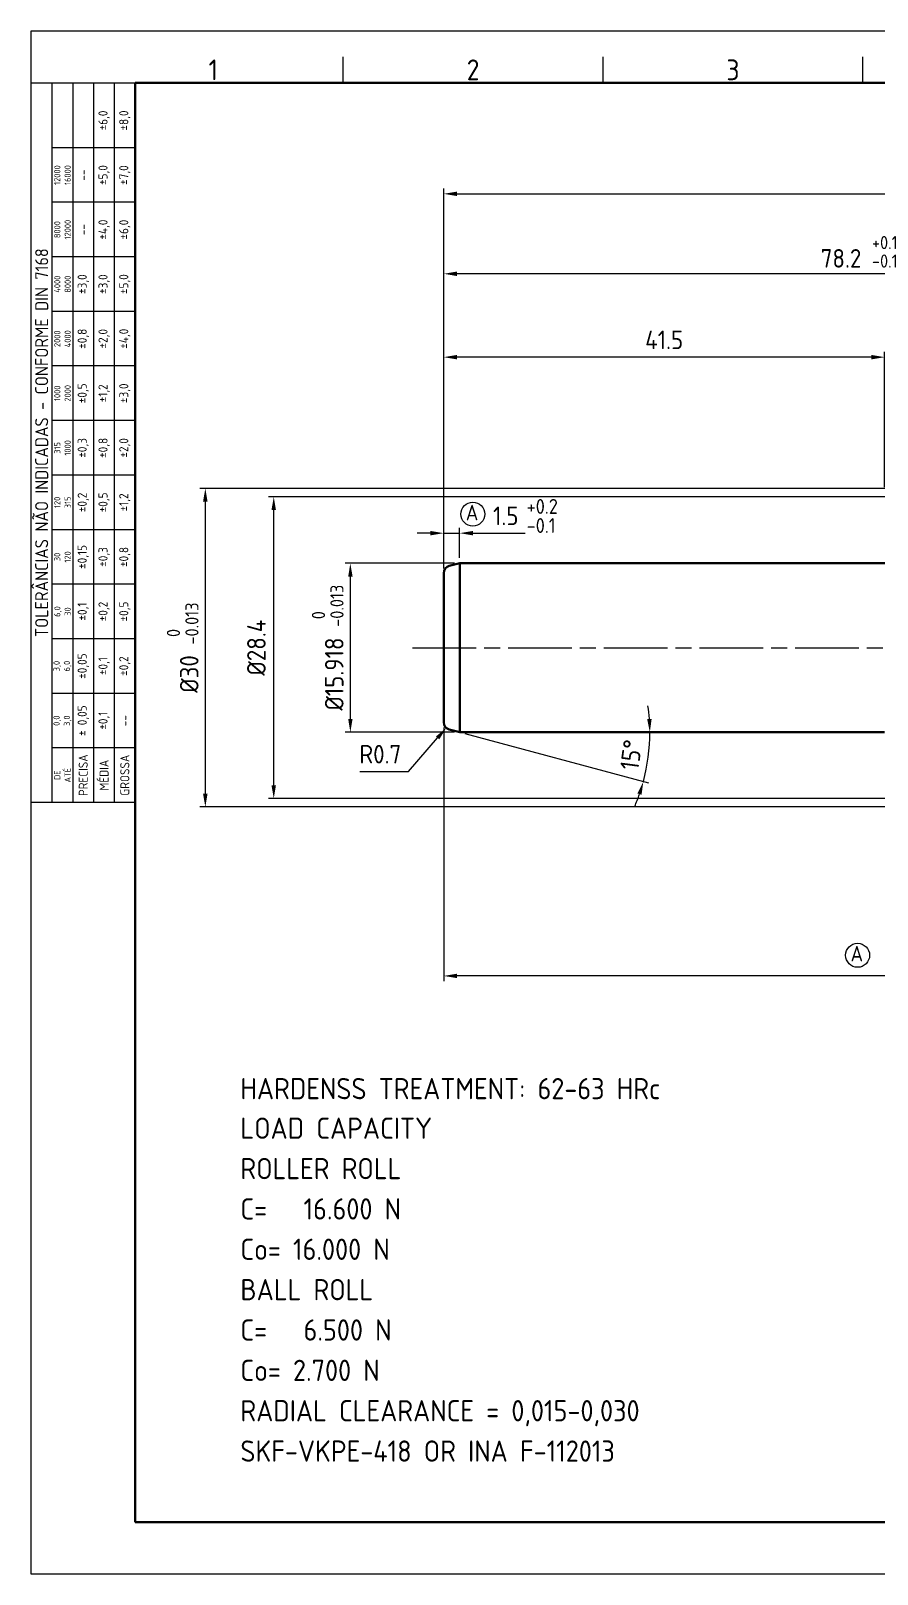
# Model space of a CAD drawing. Extents: x 0 to 205, y 0 to 145.
# Drawn here: x 0 to 79.6, y 0 to 145.3 of the extents above; entities that cross this region are included whole.
import ezdxf
from ezdxf.enums import TextEntityAlignment as Align

# ---------------------------------------------------------------- set-up
doc = ezdxf.new("R2010")
doc.units = 0
doc.header["$LTSCALE"] = 0.5
doc.linetypes.add('AM_ISO08W050', pattern=[18, 12, -1.5, 3, -1.5])
doc.layers.get('0').update_dxf_attribs({"linetype": 'CONTINUOUS'})
doc.layers.get('Defpoints').update_dxf_attribs({"linetype": 'CONTINUOUS'})
for name, color, linetype, lineweight in [('AM_0', 7, 'CONTINUOUS', 50), ('AM_5', 3, 'CONTINUOUS', 25), ('AM_7', 4, 'AM_ISO08W050', 25), ('AM_8', 1, 'CONTINUOUS', 25), ('AM_BOR', 7, 'CONTINUOUS', 50)]:
    doc.layers.add(name, color=color, linetype=linetype, lineweight=lineweight)
doc.styles.add('ACISOTS', font='isocp.shx', dxfattribs={"height": 1})
doc.styles.get("Standard").update_dxf_attribs({"font": 'ISOCP.SHX'})
doc.dimstyles.new('AM_ISO', dxfattribs={"dimtxt": 3.5, "dimasz": 2.5, "dimexe": 1, "dimexo": 1, "dimgap": 1.5, "dimtad": 1, "dimdsep": 46, "dimtxsty": 'Standard', "dimcen": 0, "dimclrd": 256, "dimclre": 256, "dimclrt": 2, "dimadec": 0, "dimazin": 2, "dimtp": 0.1, "dimtm": 0.1, "dimtfac": 0.71, "dimtdec": 3, "dimtmove": 0, "dimatfit": 3, "dimfxl": 1, "dimlwd": -1, "dimlwe": -1, "dimarcsym": 0})
doc.dimstyles.new('AM_ISO$4', dxfattribs={"dimtxt": 3.5, "dimasz": 2.5, "dimexe": 1, "dimexo": 1, "dimgap": 1.5, "dimtad": 1, "dimtoh": 1, "dimdsep": 46, "dimtxsty": 'Standard', "dimcen": 0, "dimclrd": 256, "dimclre": 256, "dimclrt": 2, "dimadec": 0, "dimazin": 2, "dimtp": 0.1, "dimtm": 0.1, "dimtfac": 0.71, "dimtofl": 0, "dimtmove": 0, "dimatfit": 3, "dimfxl": 1, "dimlwd": -1, "dimlwe": -1, "dimarcsym": 0})

# ---------------------------------------------------------------- blocks, each defined once
blk = doc.blocks.new('A3 ZTL')
for p, q in [((19.57, 280.82), (19.57, 9.78)), ((401.17, 280.82), (19.57, 280.82)), ((19.57, 9.78), (401.17, 9.78))]:
    blk.add_line(p, q)
at = {"layer": 'AM_BOR', "color": 135, "lineweight": 25}
for p, q in [((0, 0), (0, 290.61)), ((0, 290.61), (410.96, 290.61)), ((58.71, 280.82), (58.71, 285.71)), ((107.63, 280.82), (107.63, 285.71)), ((156.56, 280.82), (156.56, 285.71)), ((3.91, 145.3), (3.91, 280.82)), ((7.83, 280.82), (7.83, 145.3)), ((11.74, 280.82), (11.74, 145.3)), ((15.66, 145.3), (15.66, 280.82)), ((19.57, 268.59), (3.91, 268.59)), ((19.57, 258.32), (3.91, 258.32)), ((19.57, 248.04), (3.91, 248.04)), ((19.57, 237.77), (3.91, 237.77)), ((19.57, 227.5), (3.91, 227.5)), ((19.57, 217.22), (3.91, 217.22)), ((19.57, 206.95), (3.91, 206.95)), ((19.57, 196.67), (3.91, 196.67)), ((19.57, 186.4), (3.91, 186.4)), ((19.57, 176.13), (3.91, 176.13)), ((19.57, 165.85), (3.91, 165.85)), ((19.57, 155.58), (3.91, 155.58)), ((410.96, 0), (0, 0))]:
    blk.add_line(p, q, dxfattribs=at)
blk.add_lwpolyline([(19.57, 145.3), (0, 145.3), (0, 280.82), (19.57, 280.82)], close=True, dxfattribs=at)
at = {"layer": 'AM_BOR', "color": 135, "lineweight": 25, "style": 'ACISOTS'}
for s, p in [('1', (34.25, 283.27)), ('2', (83.17, 283.27)), ('3', (132.09, 283.27))]:
    blk.add_text(s, height=3.91, dxfattribs=at).set_placement(p, align=Align.MIDDLE)
at = {"layer": 'AM_BOR', "color": 135, "lineweight": 25, "attachment_point": 5, "rotation": 90}
for s, insert, char_height, width in [('±6,0', (13.7, 273.73), 1.712, 10.274), ('±8,0', (17.61, 273.73), 1.712, 10.274), ('12000\\P16000', (5.87, 263.45), 1.174, 10.274), ('±5,0', (13.7, 263.45), 1.712, 10.274), ('±7,0', (17.61, 263.45), 1.712, 10.274), ('--', (9.78, 263.45), 1.712, 10.274), ('8000\\P12000', (5.87, 253.18), 1.174, 10.274), ('--', (9.78, 253.18), 1.712, 10.274), ('±4,0', (13.7, 253.18), 1.712, 10.274), ('±6,0', (17.61, 253.18), 1.712, 10.274), ('{\\Fisocp.shx|c0;TOLERÂNCIAS NÃO INDICADAS - CONFORME DIN 7168}', (1.96, 213.06), 2.4462, 135.5186), ('4000\\P8000', (5.87, 242.91), 1.174, 10.274), ('±3,0', (9.78, 242.91), 1.712, 10.274), ('±3,0', (13.7, 242.91), 1.712, 10.274), ('±5,0', (17.61, 242.91), 1.712, 10.274), ('2000\\P4000', (5.87, 232.63), 1.174, 10.274), ('±0,8', (9.78, 232.63), 1.712, 10.274), ('±2,0', (13.7, 232.63), 1.712, 10.274), ('±4,0', (17.61, 232.63), 1.712, 10.274), ('±0,5', (9.78, 222.36), 1.712, 10.274), ('±1,2', (13.7, 222.36), 1.712, 10.274), ('±3,0', (17.61, 222.36), 1.712, 10.274), ('1000\\P2000', (5.87, 222.36), 1.174, 10.274), ('315\\P1000', (5.87, 212.08), 1.174, 10.274), ('±0,3', (9.78, 212.08), 1.712, 10.274), ('±0,8', (13.7, 212.08), 1.712, 10.274), ('±2,0', (17.61, 212.08), 1.712, 10.274), ('±0,2', (9.78, 201.81), 1.712, 10.274), ('±0,5', (13.7, 201.81), 1.712, 10.274), ('120\\P315', (5.87, 201.81), 1.174, 10.274), ('±1,2', (17.61, 201.81), 1.712, 10.274), ('30\\P120', (5.87, 191.54), 1.174, 10.274), ('±0,15', (9.78, 191.54), 1.712, 10.274), ('±0,3', (13.7, 191.54), 1.712, 10.274), ('±0,8', (17.61, 191.54), 1.712, 10.274), ('6,0\\P30', (5.87, 181.26), 1.174, 10.274), ('±0,1', (9.78, 181.26), 1.712, 10.274), ('±0,2', (13.7, 181.26), 1.712, 10.274), ('±0,5', (17.61, 181.26), 1.712, 10.274), ('3,0\\P6,0', (5.87, 170.99), 1.174, 10.274), ('±0,05', (9.78, 170.99), 1.712, 10.274), ('±0,1', (13.7, 170.99), 1.712, 10.274), ('±0,2', (17.61, 170.99), 1.712, 10.274), ('± 0,05', (9.78, 160.71), 1.712, 10.274), ('0,0\\P3,0', (5.87, 160.71), 1.174, 10.274), ('\\pt4.69206;±0,1', (13.7, 160.71), 1.7123, 10.274), ('--', (17.61, 160.71), 1.712, 10.274), ('PRECISA', (9.78, 150.44), 1.712, 10.274), ('GROSSA', (17.61, 150.44), 1.712, 10.274), ('{\\Fisocp.shx|c0;DE\\PATÉ}', (5.87, 150.44), 1.1742, 10.274), ('MÉDIA', (13.7, 150.44), 1.712, 10.274)]:
    blk.add_mtext(s, dxfattribs=dict(at, insert=insert, char_height=char_height, width=width))
blk = doc.blocks.new('*D22')
at = {"layer": 'AM_5', "transparency": 16777216}
for p, q in [((38.82, 94.67), (38.82, 115.08)), ((80.32, 102.33), (80.32, 115.08)), ((79.07, 114.58), (40.07, 114.58))]:
    blk.add_line(p, q, dxfattribs=at)
for points in [[(40.07, 114.79), (40.07, 114.37), (38.82, 114.58)], [(79.07, 114.79), (79.07, 114.37), (80.32, 114.58)]]:
    blk.add_solid(points, dxfattribs=at)
at = {"layer": 'Defpoints', "color": 0, "transparency": 16777216}
for p in [(38.82, 114.58), (80.32, 101.83), (38.82, 94.17)]:
    blk.add_point(p, dxfattribs=at)
at = {"layer": 'AM_5', "color": 3, "transparency": 16777216, "insert": (59.57, 116.21), "char_height": 1.75, "attachment_point": 5}
blk.add_mtext('41.5', dxfattribs=at)
blk = doc.blocks.new('*D23')
at = {"layer": 'AM_5', "transparency": 16777216}
for p, q in [((38.82, 94.75), (38.82, 130.46)), ((40.07, 129.96), (146.62, 129.96)), ((147.87, 94.21), (147.87, 130.46))]:
    blk.add_line(p, q, dxfattribs=at)
for points in [[(40.07, 130.17), (40.07, 129.75), (38.82, 129.96)], [(146.62, 130.17), (146.62, 129.75), (147.87, 129.96)]]:
    blk.add_solid(points, dxfattribs=at)
at = {"layer": 'Defpoints', "color": 0, "transparency": 16777216}
for p in [(147.87, 129.96), (38.82, 94.25), (147.87, 93.71)]:
    blk.add_point(p, dxfattribs=at)
at = {"layer": 'AM_5', "color": 3, "transparency": 16777216, "insert": (85.36, 132.04), "char_height": 1.75, "attachment_point": 5}
blk.add_mtext('109.05 {}{\\H0.71x;\\C3;\\S+0.1^ -0.1;}', dxfattribs=at)
blk = doc.blocks.new('*D24')
at = {"layer": 'AM_5', "transparency": 16777216}
for p, q in [((39.82, 95.18), (29.53, 95.18)), ((30.03, 93.93), (30.03, 80.52)), ((39.82, 79.27), (29.53, 79.27))]:
    blk.add_line(p, q, dxfattribs=at)
for points in [[(29.83, 93.93), (30.24, 93.93), (30.03, 95.18)], [(29.83, 80.52), (30.24, 80.52), (30.03, 79.27)]]:
    blk.add_solid(points, dxfattribs=at)
at = {"layer": 'Defpoints', "color": 0, "transparency": 16777216}
for p in [(40.32, 95.18), (30.03, 79.27), (40.32, 79.27)]:
    blk.add_point(p, dxfattribs=at)
at = {"layer": 'AM_5', "color": 3, "transparency": 16777216, "insert": (27.9, 87.23), "char_height": 1.75, "attachment_point": 5, "rotation": 90}
blk.add_mtext('%%c15.918 {}{\\H0.71x;\\C3;\\S 0^ -0.013;}', dxfattribs=at)
blk = doc.blocks.new('*D25')
at = {"layer": 'AM_5', "transparency": 16777216}
for p, q in [((81.62, 102.23), (15.88, 102.23)), ((16.38, 100.98), (16.38, 73.48)), ((81.62, 72.23), (15.88, 72.23))]:
    blk.add_line(p, q, dxfattribs=at)
for points in [[(16.17, 100.98), (16.59, 100.98), (16.38, 102.23)], [(16.17, 73.48), (16.59, 73.48), (16.38, 72.23)]]:
    blk.add_solid(points, dxfattribs=at)
at = {"layer": 'Defpoints', "color": 0, "transparency": 16777216}
for p in [(82.12, 102.23), (16.38, 72.23), (82.12, 72.23)]:
    blk.add_point(p, dxfattribs=at)
at = {"layer": 'AM_5', "color": 3, "transparency": 16777216, "insert": (14.25, 87.23), "char_height": 1.75, "attachment_point": 5, "rotation": 90}
blk.add_mtext('%%c30 {}{\\H0.71x;\\C3;\\S 0^ -0.013;}', dxfattribs=at)
blk = doc.blocks.new('*D28')
at = {"layer": 'AM_5', "transparency": 16777216}
for p, q in [((38.82, 94.75), (38.82, 122.93)), ((115.77, 122.43), (40.07, 122.43)), ((117.02, 95.68), (117.02, 122.93))]:
    blk.add_line(p, q, dxfattribs=at)
for points in [[(40.07, 122.64), (40.07, 122.22), (38.82, 122.43)], [(115.77, 122.64), (115.77, 122.22), (117.02, 122.43)]]:
    blk.add_solid(points, dxfattribs=at)
at = {"layer": 'Defpoints', "color": 0, "transparency": 16777216}
for p in [(38.82, 122.43), (117.02, 95.18), (38.82, 94.25)]:
    blk.add_point(p, dxfattribs=at)
at = {"layer": 'AM_5', "color": 3, "transparency": 16777216, "insert": (77.92, 124.5), "char_height": 1.75, "attachment_point": 5}
blk.add_mtext('78.2 {}{\\H0.71x;\\C3;\\S+0.1^ -0.1;}', dxfattribs=at)
blk = doc.blocks.new('*D29')
at = {"layer": 'AM_5', "transparency": 16777216}
for p, q in [((38.82, 79.71), (38.82, 55.82)), ((125.62, 65.04), (125.62, 55.82)), ((124.37, 56.32), (40.07, 56.32))]:
    blk.add_line(p, q, dxfattribs=at)
for points in [[(40.07, 56.53), (40.07, 56.12), (38.82, 56.32)], [(124.37, 56.53), (124.37, 56.12), (125.62, 56.32)]]:
    blk.add_solid(points, dxfattribs=at)
at = {"layer": 'Defpoints', "color": 0, "transparency": 16777216}
for p in [(38.82, 80.21), (125.62, 65.54), (38.82, 56.32)]:
    blk.add_point(p, dxfattribs=at)
at = {"layer": 'AM_5', "color": 3, "transparency": 16777216, "insert": (82.22, 57.95), "char_height": 1.75, "attachment_point": 5}
blk.add_mtext('86.8', dxfattribs=at)
blk = doc.blocks.new('*D36')
at = {"layer": 'AM_5', "transparency": 16777216}
for p, q in [((91.82, 101.43), (22.32, 101.43)), ((22.82, 74.28), (22.82, 100.18)), ((91.82, 73.03), (22.32, 73.03))]:
    blk.add_line(p, q, dxfattribs=at)
for points in [[(22.61, 100.18), (23.03, 100.18), (22.82, 101.43)], [(22.61, 74.28), (23.03, 74.28), (22.82, 73.03)]]:
    blk.add_solid(points, dxfattribs=at)
at = {"layer": 'Defpoints', "color": 0, "transparency": 16777216}
for p in [(22.82, 101.43), (92.32, 101.43), (92.32, 73.03)]:
    blk.add_point(p, dxfattribs=at)
at = {"layer": 'AM_5', "color": 3, "transparency": 16777216, "insert": (21.19, 87.23), "char_height": 1.75, "attachment_point": 5, "rotation": 90}
blk.add_mtext('%%c28.4', dxfattribs=at)
blk = doc.blocks.new('*D37')
at = {"layer": 'AM_5', "transparency": 16777216}
blk.add_line((40.8, 79.14), (58.09, 74.5), dxfattribs=at)
for start, end in [(4.0021, 8.0042), (345, 0), (336.9958, 340.9979)]:
    blk.add_arc((40.32, 79.27), 17.9, start, end, dxfattribs=at)
for points in [[(58.39, 80.52), (57.97, 80.51), (58.22, 79.27)], [(57.05, 73.5), (57.44, 73.38), (57.61, 74.63)]]:
    blk.add_solid(points, dxfattribs=at)
at = {"layer": 'Defpoints', "color": 0, "transparency": 16777216}
for p in [(39.34, 79.53), (40.32, 79.27), (40.32, 79.27), (80.32, 79.27), (57.95, 76.16)]:
    blk.add_point(p, dxfattribs=at)
at = {"layer": 'AM_5', "color": 3, "transparency": 16777216, "insert": (56.46, 77.14), "char_height": 1.75, "attachment_point": 5, "rotation": 82.5}
blk.add_mtext('15°', dxfattribs=at)
blk = doc.blocks.new('*D38')
at = {"layer": 'AM_5', "transparency": 16777216}
for p, q in [((35.52, 75.58), (38.25, 78.73)), ((30.92, 75.58), (35.52, 75.58))]:
    blk.add_line(p, q, dxfattribs=at)
blk.add_solid([(38.09, 78.87), (38.4, 78.59), (39.06, 79.68)], dxfattribs=at)
at = {"layer": 'Defpoints', "color": 0, "transparency": 16777216}
for p in [(39.52, 80.21), (39.06, 79.68)]:
    blk.add_point(p, dxfattribs=at)
at = {"layer": 'AM_5', "color": 3, "transparency": 16777216, "insert": (32.85, 77.2), "char_height": 1.75, "attachment_point": 5}
blk.add_mtext('R0.7', dxfattribs=at)
blk = doc.blocks.new('*D42')
at = {"layer": 'AM_5', "transparency": 16777216}
for p, q in [((37.57, 98.01), (36.32, 98.01)), ((38.82, 94.75), (38.82, 98.51)), ((38.82, 98.01), (40.32, 98.01)), ((40.32, 95.68), (40.32, 98.51)), ((41.57, 98.01), (46.49, 98.01))]:
    blk.add_line(p, q, dxfattribs=at)
for points in [[(37.57, 98.22), (37.57, 97.8), (38.82, 98.01)], [(41.57, 98.22), (41.57, 97.8), (40.32, 98.01)]]:
    blk.add_solid(points, dxfattribs=at)
at = {"layer": 'Defpoints', "color": 0, "transparency": 16777216}
for p in [(40.32, 98.01), (40.32, 95.18), (38.82, 94.25)]:
    blk.add_point(p, dxfattribs=at)
at = {"layer": 'AM_5', "color": 3, "transparency": 16777216, "insert": (44.66, 99.64), "char_height": 1.75, "attachment_point": 5}
blk.add_mtext('1.5', dxfattribs=at)

msp = doc.modelspace()

# ---------------------------------------------------------------- linework, layer by layer
at = {"layer": 'AM_0'}
for p, q in [((40.3215, 95.1845), (39.3403, 94.9215)), ((40.3215, 95.1845), (104.1224, 95.1845)), ((40.3215, 95.1845), (40.3215, 79.2665)), ((38.8215, 80.2055), (38.8215, 94.2454)), ((40.3215, 79.2665), (39.3403, 79.5294)), ((80.3215, 79.2665), (40.3215, 79.2665))]:
    msp.add_line(p, q, dxfattribs=at)
for centre, start, end in [((39.5215, 94.2454), 105, 180), ((39.5215, 80.2055), 180, 255)]:
    msp.add_arc(centre, 0.7, start, end, dxfattribs=at)
at = {"layer": 'AM_5', "lineweight": 25}
for centre in [(41.562, 99.8045), (77.7778, 58.2651)]:
    msp.add_circle(centre, 1.128, dxfattribs=at)
at = {"layer": 'AM_7'}
msp.add_line((35.8869, 87.2255), (102.8331, 87.2255), dxfattribs=at)

# ---------------------------------------------------------------- block references
at = {"layer": 'AM_0', "lineweight": 0, "xscale": 0.5, "yscale": 0.5, "zscale": 0.5}
msp.add_blockref('A3 ZTL', (0, 0), dxfattribs=at)

# ---------------------------------------------------------------- texts
at = {"layer": 'AM_5', "char_height": 1.4, "attachment_point": 1}
for s, insert in [('+0.2', (46.6211, 101.2271)), ('-0.1', (46.6211, 99.4288))]:
    msp.add_mtext_dynamic_manual_height_columns(s, width=5.48831, gutter_width=10, heights=[0], dxfattribs=dict(at, insert=insert))
at = {"layer": 'AM_8', "color": 135}
for p in [(40.8955, 99.222), (77.1113, 57.6826)]:
    msp.add_text('A', height=1.4625, dxfattribs=at).set_placement(p)
at = {"layer": 'AM_8'}
for s, p in [('HARDENSS TREATMENT: 62-63 HRc', (19.6817, 44.7108)), ('LOAD CAPACITY', (19.6817, 40.9859)), ('ROLLER ROLL', (19.6817, 37.1859)), ('C=   16.600 N', (19.6817, 33.3859)), ('Co= 16.000 N', (19.6817, 29.5859)), ('BALL ROLL', (19.6817, 25.7859)), ('C=   6.500 N ', (19.6817, 21.9859)), ('Co= 2.700 N', (19.6817, 18.1859)), ('RADIAL CLEARANCE = 0,015-0,030', (19.6817, 14.3859)), ('SKF-VKPE-418 OR INA F-112013', (19.6817, 10.5859))]:
    msp.add_text(s, height=2, dxfattribs=at).set_placement(p)

# ---------------------------------------------------------------- dimensions: what is measured, and where the dimension line sits
at = {"layer": 'AM_5'}
dim = msp.add_linear_dim(base=(147.8715, 129.9619), p1=(38.8215, 94.2454), p2=(147.8715, 93.7055), text='<> {}{\\H0.71x;\\C3;\\S+0.1^ -0.1;}', dimstyle='AM_ISO', override={"dimscale": 0.5, "dimclrt": 3, "dimadec": 2, "dimtp": 0.1, "dimtm": 0.1, "dimtdec": 2}, dxfattribs=at)
dim.commit()
dim.dimension.update_dxf_attribs({"geometry": '*D23', "text_midpoint": (85.3622, 129.9619), "dimtype": 160})
dim = msp.add_linear_dim(base=(38.8215, 122.4283), p1=(117.0215, 95.1845), p2=(38.8215, 94.2454), text='<> {}{\\H0.71x;\\C3;\\S+0.1^ -0.1;}', dimstyle='AM_ISO', override={"dimscale": 0.5, "dimclrt": 3, "dimadec": 2, "dimtp": 0.1, "dimtm": 0.1}, dxfattribs=at)
dim.commit()
dim.dimension.update_dxf_attribs({"geometry": '*D28', "text_midpoint": (77.9215, 124.5046)})
for base, p1, p2, override, picture, middle in [((38.8215, 114.5801), (80.3215, 101.8264), (38.8215, 94.171), {"dimscale": 0.5, "dimclrt": 3, "dimadec": 2, "dimtp": 0, "dimtdec": 2}, '*D22', (59.5715, 116.2051)), ((40.3215, 98.0125), (38.8215, 94.2454), (40.3215, 95.1845), {"dimscale": 0.5, "dimdec": 1, "dimclrt": 3, "dimadec": 2, "dimtp": 0, "dimtm": 0.013}, '*D42', (44.6578, 99.6375))]:
    dim = msp.add_linear_dim(base=base, p1=p1, p2=p2, dimstyle='AM_ISO', override=override, dxfattribs=at)
    dim.commit()
    dim.dimension.update_dxf_attribs({"geometry": picture, "text_midpoint": middle})
for base, p1, p2, text, override, picture, middle in [((16.3794, 72.2255), (82.1215, 102.2255), (82.1215, 72.2255), '%%c<> {}{\\H0.71x;\\C3;\\S 0^ -0.013;}', {"dimscale": 0.5, "dimclrt": 3, "dimadec": 2, "dimtp": 0, "dimtm": 0.013}, '*D25', (14.2467, 87.2255)), ((22.8183, 101.4255), (92.3215, 73.0255), (92.3215, 101.4255), '%%c<>', {"dimscale": 0.5, "dimdec": 1, "dimclrt": 3, "dimadec": 2, "dimtp": 0, "dimtm": 0.013}, '*D36', (21.1931, 87.2255)), ((30.0347, 79.2665), (40.3215, 95.1845), (40.3215, 79.2665), '%%c<> {}{\\H0.71x;\\C3;\\S 0^ -0.013;}', {"dimscale": 0.5, "dimdec": 3, "dimclrt": 3, "dimadec": 2, "dimtp": 0, "dimtm": 0.013}, '*D24', (27.9021, 87.2255))]:
    dim = msp.add_linear_dim(base=base, p1=p1, p2=p2, angle=90, text=text, dimstyle='AM_ISO', override=override, dxfattribs=at)
    dim.commit()
    dim.dimension.update_dxf_attribs({"geometry": picture, "text_midpoint": middle})
dim = msp.add_angular_dim_2l(base=(57.9487, 76.1583), line1=((40.3215, 79.2665), (39.3403, 79.5294)), line2=((80.3215, 79.2665), (40.3215, 79.2665)), dimstyle='AM_ISO', override={"dimscale": 0.5, "dimdec": 1, "dimclrt": 3, "dimadec": 2, "dimtp": 0, "dimtm": 0.013}, dxfattribs=at)
dim.commit()
dim.dimension.update_dxf_attribs({"geometry": '*D37', "text_midpoint": (56.4564, 77.1422)})
dim = msp.add_radius_dim(center=(39.5215, 80.2055), mpoint=(39.0638, 79.6759), dimstyle='AM_ISO$4', override={"dimscale": 0.5, "dimdec": 1, "dimclrt": 3, "dimadec": 2, "dimtp": 0, "dimtm": 0.013}, dxfattribs=at)
dim.commit()
dim.dimension.update_dxf_attribs({"geometry": '*D38', "text_midpoint": (32.8474, 75.579), "dimtype": 164})
dim = msp.add_linear_dim(base=(38.8215, 56.3249), p1=(125.6215, 65.538), p2=(38.8215, 80.2055), angle=0, dimstyle='AM_ISO', override={"dimscale": 0.5, "dimclrt": 3, "dimadec": 2, "dimtm": 0}, dxfattribs=at)
dim.commit()
dim.dimension.update_dxf_attribs({"geometry": '*D29', "text_midpoint": (82.2215, 57.9499)})

doc.saveas('drawing.dxf')
